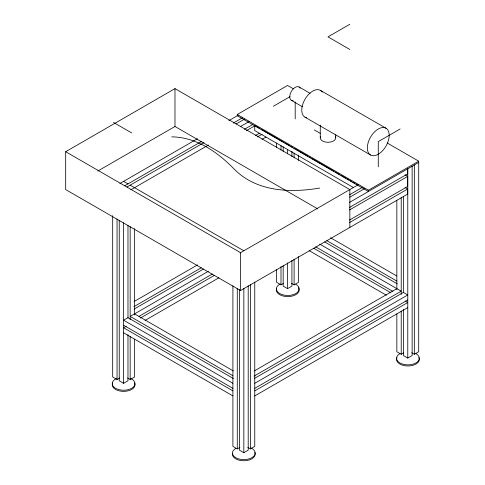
<?xml version="1.0" encoding="UTF-8"?>
<svg xmlns="http://www.w3.org/2000/svg" width="485" height="485" viewBox="0 0 485 485"><rect width="100%" height="100%" fill="white"/><g stroke="black" fill="none" stroke-linecap="round" stroke-linejoin="round"><path stroke-width="0.73" d="M320.264 137.831L320.264 125.148M405.078 187.477L407.703 188.986L407.703 194.036L240.554 290.539L65.681 189.574L65.681 151.714L174.976 88.616L349.849 189.574L349.849 227.435M349.849 24.25L327.993 36.872L349.849 49.488M97.752 171.06L174.976 126.476L317.76 208.908M237.274 114.484L368.43 190.205L368.43 191.466L237.274 115.745L237.274 114.484L287.55 85.457L293.455 88.864M119.862 183.536L197.498 138.71M228.89 120.589L238.044 115.303M124.7 185.791L201.869 141.238M233.261 123.117L242.415 117.831M126.888 187.052L204.058 142.499M236.098 124.002L244.598 119.092M273.346 106.282L290.06 96.63M130.792 189.847L208.429 145.021M240.469 126.524L248.969 121.614M244.391 129.307L252.897 124.396M246.356 130.695L254.855 125.791M255.51 135.509L259.433 133.242M257.474 136.903L262.052 134.26M262.052 139.304L265.974 137.043M400.125 128.998L378.27 141.62L378.27 166.858M134.072 301.537L197.498 264.913M133.866 306.702L201.22 267.817M134.09 309.097L203.403 269.078M208.429 271.224L130.168 316.408L232.915 375.736M240.087 252.946L358.209 184.749M139.116 316.293L212.351 274.007M349.509 194.818L362.58 187.271M126.233 326.253L123.608 327.769L232.903 390.868M140.426 318.063L214.315 275.401M349.733 197.213L364.768 188.538M368.43 190.205L418.707 161.178L418.707 351.746L414.336 354.274L411.71 352.759M145.003 320.464L218.893 277.808M349.279 202.524L418.707 162.445M349.533 207.428L407.703 173.842L407.703 168.798M349.533 209.95L407.703 176.37L407.703 186.464L349.533 220.051M349.533 222.573L407.703 188.986M112.678 215.698L112.678 376.99L117.049 379.512L119.674 377.997M276.62 269.466L276.62 282.337L280.997 284.859L283.616 283.349M119.237 220.245L119.237 380.774L123.608 383.296L127.979 380.774L127.979 334.583M127.543 377.997L130.168 379.512L134.539 376.99L134.539 339.13M283.179 265.677L283.179 286.126L287.55 288.648L291.921 286.126L291.921 260.378M291.485 283.349L294.11 284.859L298.481 282.337L298.481 256.589M254.298 370.946L396.845 288.648M254.091 376.111L401.216 291.17L319.621 244.058M254.316 378.506L403.405 292.431L407.776 294.959L254.764 383.296M254.764 388.346L407.776 300.003M254.764 390.868L407.776 302.531L405.151 301.015M254.764 395.918L407.776 307.575M232.903 285.871L232.903 446.4L237.274 448.922L239.899 447.406M396.845 313.886L396.845 351.746L401.216 354.274L403.841 352.759M239.463 289.654L239.463 450.183L243.834 452.711L248.205 450.183L248.205 285.871M247.768 447.406L250.393 448.922L254.764 446.4L254.764 282.082M403.405 309.345L403.405 355.535L407.776 358.057L412.147 355.535L412.147 166.228M319.718 188.035C290.794 193.03 257.286 191.793 235.104 169.992C218.153 152.575 197.11 137.219 171.751 136.855M320.415 90.374L385.993 128.234A15.459 8.924 -60 0 1 381.095 152.175A15.459 8.924 -60 0 1 367.709 144.445A15.459 8.924 -60 0 1 385.993 128.234M299.069 86.967L310.079 93.326M387.23 143.008L418.707 161.178M291.339 100.353L302.349 106.712M405.078 174.855L407.703 176.37M304.962 117.146L370.54 155.006M314.347 129.956L320.197 133.333M255.389 125.894L259.972 128.543M261.282 129.295L283.531 142.141M284.84 142.899L289.424 145.542M290.733 146.3L292.697 147.434M294.001 148.192L295.31 148.944M296.62 149.701L298.584 150.835M299.894 151.587L307.745 156.121M309.054 156.879L310.364 157.637M311.673 158.389L333.929 171.235M335.232 171.993L339.815 174.636M341.125 175.394L345.708 178.037M347.017 178.795L348.976 179.929M350.285 180.687L351.595 181.438M352.904 182.196L354.868 183.33M356.178 184.088L357.487 184.84M353.559 187.622L254.734 130.568L254.734 125.518M330.552 237.747L396.651 275.91M326.835 240.651L396.857 281.082M324.647 241.912L397.294 283.852M113.49 122.426L131.659 132.914M315.693 246.841L392.923 291.424M313.728 248.229L390.958 292.819M309.151 250.636L386.375 295.219M123.608 181.372L127.979 183.894M130.168 185.161L243.834 250.781M65.681 151.714L240.554 252.679L240.554 290.539M134.539 313.886L233.364 370.94M233.352 378.506L127.979 317.675L123.608 320.197L232.903 383.296M123.608 325.247L232.903 388.346M123.608 332.819L232.903 395.918M414.336 164.967L414.336 354.274M407.776 168.75L407.776 358.057M403.405 196.516L403.405 292.685M401.216 197.528L401.216 294.45M401.216 311.109L401.216 354.274M396.845 200.305L396.845 289.654M335.717 134.848L335.717 137.831M298.481 155.121L298.481 160.426M295.201 101.826L295.201 118.904M294.11 153.102L294.11 157.649M294.11 259.117L294.11 284.859M291.921 151.338L291.921 156.637M287.55 149.319L287.55 153.86M287.55 262.9L287.55 288.648M283.179 146.791L283.179 151.338M280.997 145.53L280.997 150.077M280.997 266.689L280.997 284.859M276.62 143.008L276.62 147.549M250.393 284.604L250.393 448.922M243.834 288.393L243.834 452.711M237.274 288.393L237.274 448.922M174.976 88.616L174.976 126.476M134.539 228.574L134.539 314.898M130.168 226.556L130.168 319.694M130.168 336.354L130.168 379.512M127.979 225.543L127.979 317.924M123.608 222.767L123.608 383.296M117.049 218.984L117.049 379.512M306.781 117.788A15.459 8.924 -60 0 1 305.241 98.819A15.459 8.924 -60 0 1 322.282 92.174M293.292 100.68A7.73 4.462 -60 0 1 291.2 91.671A7.73 4.462 -60 0 1 300.173 88.173M335.353 136.479A7.73 4.462 0 0 1 327.993 142.293A7.73 4.462 0 0 1 320.627 136.479M251.012 447.964A11.379 6.572 0 0 1 252.358 457.379A11.379 6.572 0 0 1 236.013 457.834A11.379 6.572 0 0 1 235.783 448.389M254.77 452.426A11.379 6.572 0 0 1 244.731 460.732A11.379 6.572 0 0 1 232.491 453.481M415.96 353.626A11.379 6.572 0 0 1 416.009 362.919A11.379 6.572 0 0 1 399.919 362.95A11.379 6.572 0 0 1 399.864 353.656M418.846 357.542A11.379 6.572 0 0 1 408.049 365.987A11.379 6.572 0 0 1 396.972 357.663M130.762 378.542A11.379 6.572 0 0 1 131.993 388.109A11.379 6.572 0 0 1 115.381 388.194A11.379 6.572 0 0 1 116.327 378.615M134.527 382.914A11.379 6.572 0 0 1 123.73 391.365A11.379 6.572 0 0 1 112.653 383.041M295.826 284.265A11.379 6.572 0 0 1 295.62 293.643A11.379 6.572 0 0 1 279.39 293.352A11.379 6.572 0 0 1 280.191 283.992M298.36 287.654A11.379 6.572 0 0 1 288.739 296.577A11.379 6.572 0 0 1 276.589 288.745"/></g></svg>
